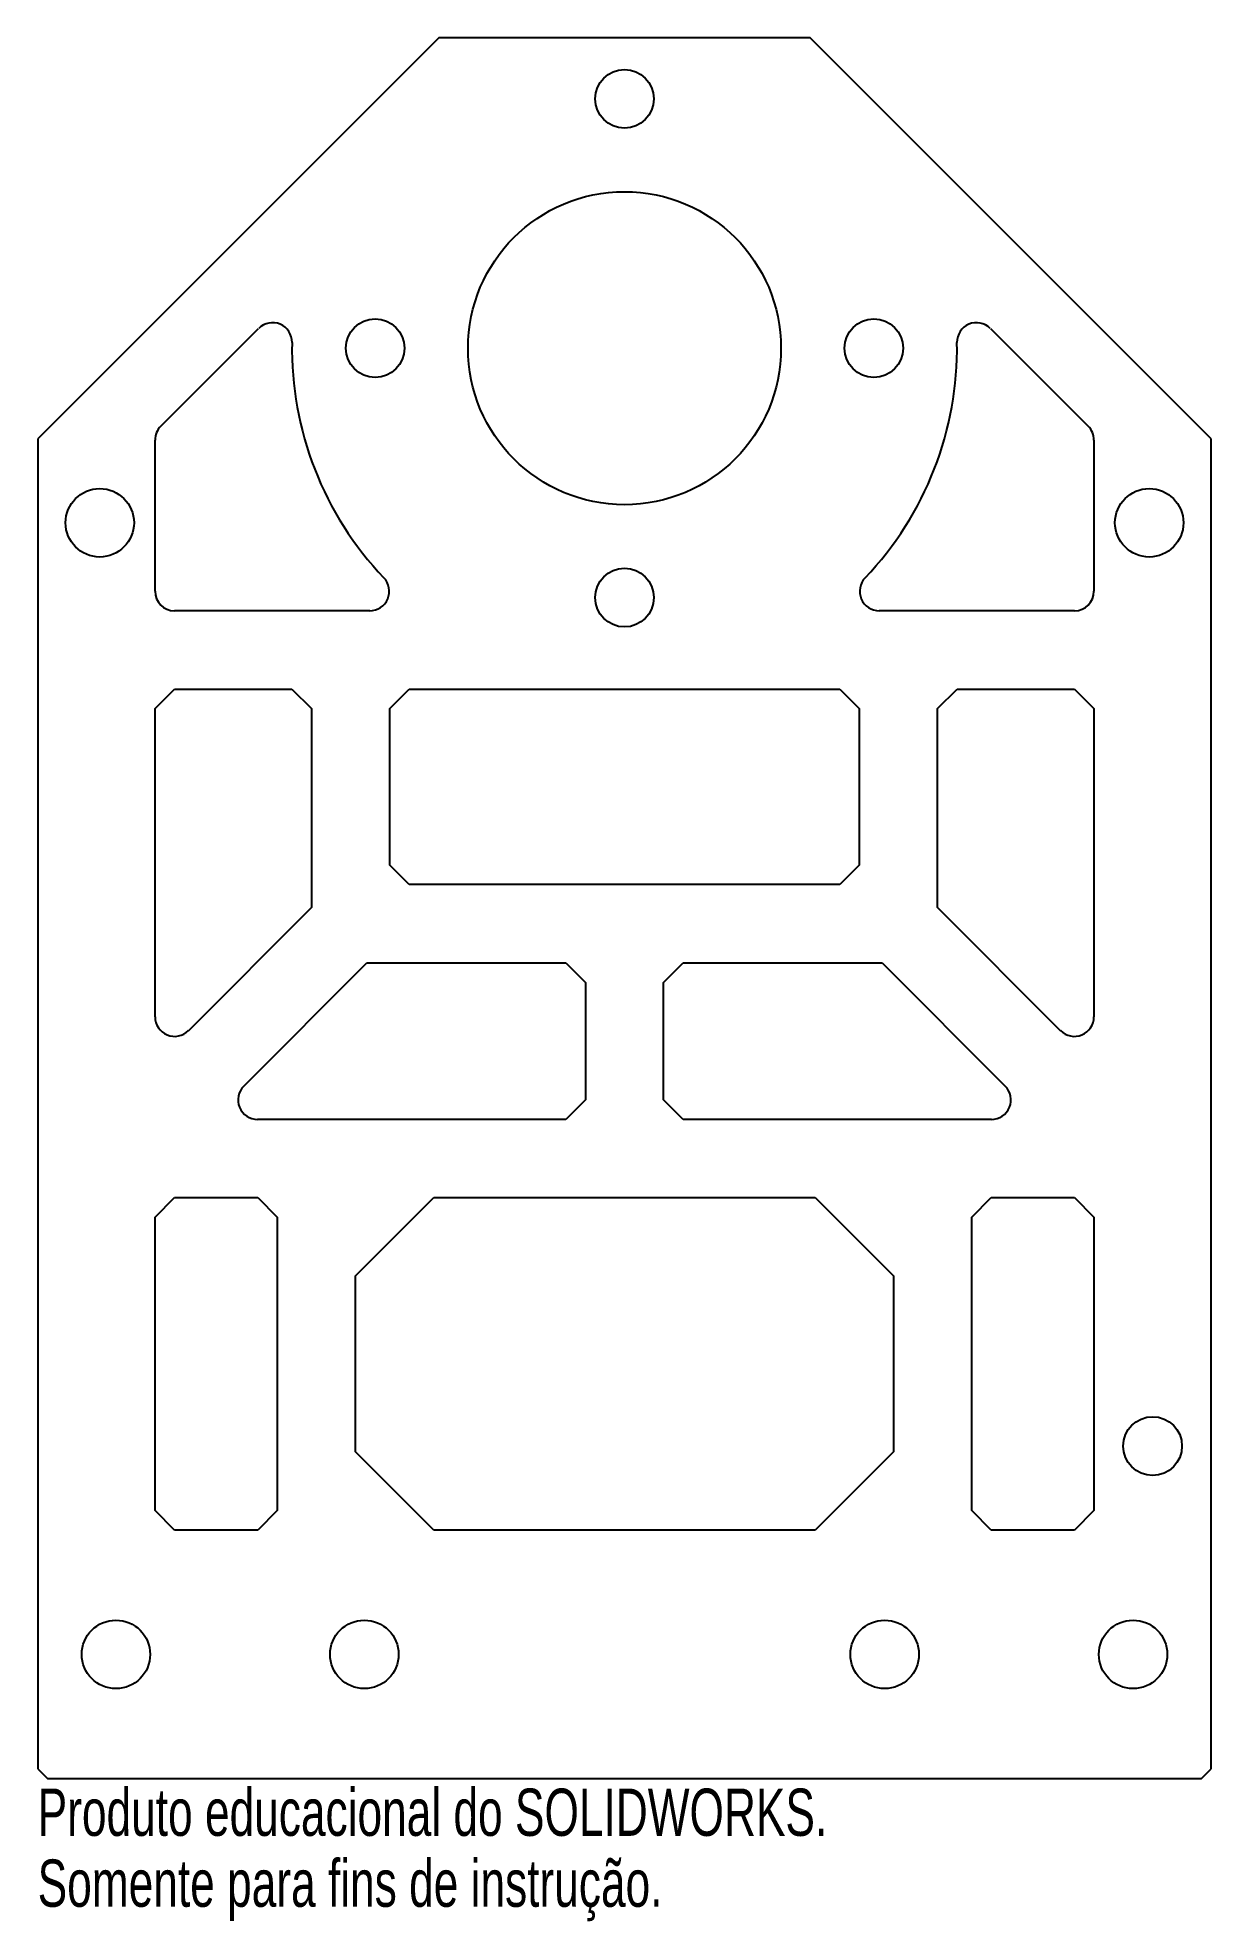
# Model space of a CAD drawing. Header units: millimetres. Extents: x 0 to 120, y -15 to 178.
import ezdxf

# ---------------------------------------------------------------- set-up
doc = ezdxf.new("R2010")
doc.units = ezdxf.units.MM
doc.styles.add('SLDTEXTSTYLE0', font='TXT', dxfattribs={"width": 0.7})

msp = doc.modelspace()

# ---------------------------------------------------------------- linework, layer by layer
at = {"color": 7, "linetype": 'Continuous', "lineweight": 25}
for p, q in [((41, 178), (0, 137)), ((79, 178), (41, 178)), ((120, 137), (79, 178)), ((12.59, 138.27), (22.59, 148.28)), ((97.41, 148.28), (107.41, 138.27)), ((0, 137), (0, 1)), ((12, 121.4), (12, 136.86)), ((108, 136.86), (108, 121.4)), ((120, 1), (120, 137)), ((33.95, 119.4), (14, 119.4)), ((106, 119.4), (86.05, 119.4)), ((12, 109.4), (14, 111.4)), ((14, 111.4), (26, 111.4)), ((26, 111.4), (28, 109.4)), ((36, 109.4), (38, 111.4)), ((38, 111.4), (82, 111.4)), ((82, 111.4), (84, 109.4)), ((92, 109.4), (94, 111.4)), ((94, 111.4), (106, 111.4)), ((106, 111.4), (108, 109.4)), ((12, 77.89), (12, 109.4)), ((28, 109.4), (28, 89.06)), ((36, 93.4), (36, 109.4)), ((84, 109.4), (84, 93.4)), ((92, 89.06), (92, 109.4)), ((108, 109.4), (108, 77.89)), ((38, 91.4), (36, 93.4)), ((84, 93.4), (82, 91.4)), ((82, 91.4), (38, 91.4)), ((28, 89.06), (15.41, 76.47)), ((104.59, 76.47), (92, 89.06)), ((21.07, 70.81), (33.66, 83.4)), ((33.66, 83.4), (54, 83.4)), ((54, 83.4), (56, 81.4)), ((64, 81.4), (66, 83.4)), ((66, 83.4), (86.34, 83.4)), ((86.34, 83.4), (98.93, 70.81)), ((56, 81.4), (56, 69.4)), ((64, 69.4), (64, 81.4)), ((56, 69.4), (54, 67.4)), ((66, 67.4), (64, 69.4)), ((54, 67.4), (22.49, 67.4)), ((97.51, 67.4), (66, 67.4)), ((12, 57.4), (14, 59.4)), ((14, 59.4), (22.5, 59.4)), ((22.5, 59.4), (24.5, 57.4)), ((32.5, 51.4), (40.5, 59.4)), ((40.5, 59.4), (79.5, 59.4)), ((79.5, 59.4), (87.5, 51.4)), ((95.5, 57.4), (97.5, 59.4)), ((97.5, 59.4), (106, 59.4)), ((106, 59.4), (108, 57.4)), ((12, 27.4), (12, 57.4)), ((24.5, 57.4), (24.5, 27.4)), ((95.5, 27.4), (95.5, 57.4)), ((108, 57.4), (108, 27.4)), ((32.5, 33.4), (32.5, 51.4)), ((87.5, 51.4), (87.5, 33.4)), ((40.5, 25.4), (32.5, 33.4)), ((87.5, 33.4), (79.5, 25.4)), ((14, 25.4), (12, 27.4)), ((24.5, 27.4), (22.5, 25.4)), ((97.5, 25.4), (95.5, 27.4)), ((108, 27.4), (106, 25.4)), ((22.5, 25.4), (14, 25.4)), ((79.5, 25.4), (40.5, 25.4)), ((106, 25.4), (97.5, 25.4)), ((0, 1), (1, 0)), ((1, 0), (119, 0)), ((119, 0), (120, 1))]:
    msp.add_line(p, q, dxfattribs=at)
for centre, radius in [((60, 171.75), 3), ((60, 146.25), 16), ((34.5, 146.25), 3), ((85.5, 146.25), 3), ((6.35, 128.4), 3.5), ((113.65, 128.4), 3.5), ((60, 120.75), 3), ((114, 34), 3), ((8, 12.7), 3.5), ((33.4, 12.7), 3.5), ((86.6, 12.7), 3.5), ((112, 12.7), 3.5)]:
    msp.add_circle(centre, radius, dxfattribs=at)
for centre, radius, start, end in [((24.01, 146.86), 2, 359.0242, 135), ((95.99, 146.86), 2, 45, 180.9758), ((60, 146.25), 34, 179.0242, 223.6521), ((60, 146.25), 34, 316.3479, 0.9758), ((14, 136.86), 2, 135, 180), ((106, 136.86), 2, 0, 45), ((14, 121.4), 2, 180, 270), ((33.95, 121.4), 2, 270, 43.6521), ((86.05, 121.4), 2, 136.3479, 270), ((106, 121.4), 2, 270, 0), ((14, 77.89), 2, 180, 315), ((106, 77.89), 2, 225, 0), ((22.49, 69.4), 2, 135, 270), ((97.51, 69.4), 2, 270, 45)]:
    msp.add_arc(centre, radius, start, end, dxfattribs=at)

# ---------------------------------------------------------------- texts
at = {"color": 7, "linetype": 'Continuous', "char_height": 4.8336, "attachment_point": 1, "style": 'SLDTEXTSTYLE0'}
for s, insert in [('Produto educacional do SOLIDWORKS.', (0, -1.02)), ('Somente para fins de instrução.', (0, -8.27))]:
    msp.add_mtext(s, dxfattribs=dict(at, insert=insert))

doc.saveas('drawing.dxf')
